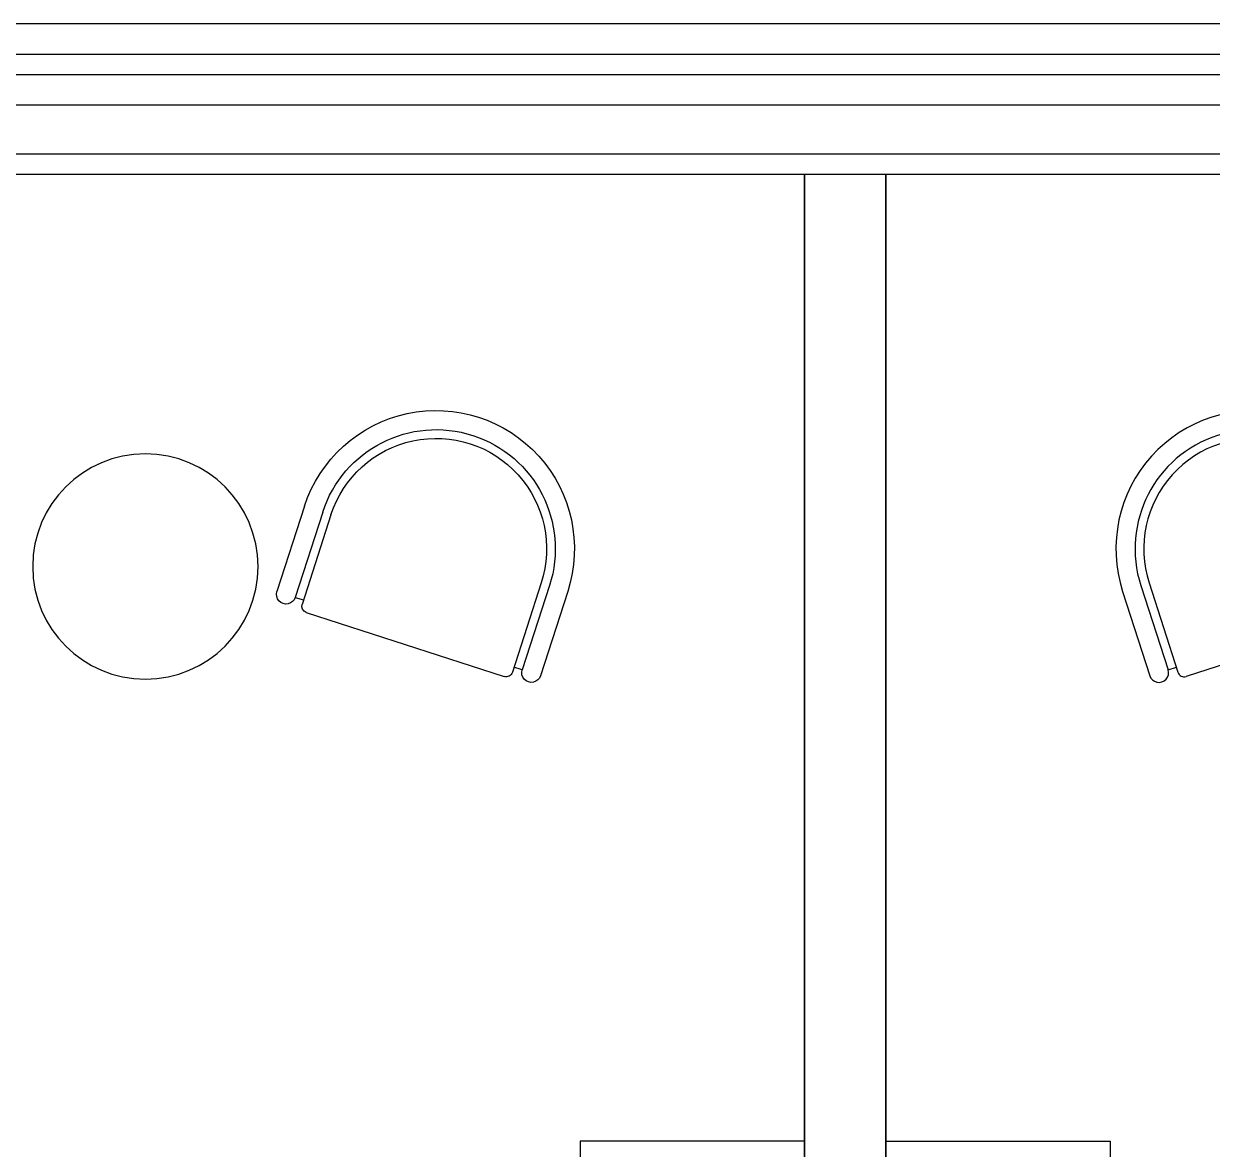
# Model space of a CAD drawing. Header units: centimetres. Extents: x 8510 to 16419, y -974 to 2536.
# Drawn here: x 13189.2 to 13480.6, y 1600.1 to 1876.1 of the extents above; entities that cross this region are included whole.
import ezdxf

# ---------------------------------------------------------------- set-up
doc = ezdxf.new("R2010")
doc.units = ezdxf.units.CM
doc.linetypes.add('ACAD_ISO02W100', pattern=[15, 12, -3])
for name, color, linetype in [('5', 5, 'Continuous'), ('P5', 5, 'Continuous'), ('窗线', 2, 'Continuous'), ('轴线', 1, 'Continuous')]:
    doc.layers.add(name, color=color, linetype=linetype)

# ---------------------------------------------------------------- blocks, each defined once
blk = doc.blocks.new('13')
at = {"layer": '5'}
for p, q in [((-327332.6, -96330.1, 589.9), (-328532.6, -96330.1, 589.9)), ((-328532.6, -96330.1, 589.9), (-328532.6, -96880.1, 589.9)), ((-327332.6, -96880.1, 589.9), (-327332.6, -96330.1, 589.9)), ((-328338.3, -96668.2, 589.9), (-328338.3, -96366.7, 589.9)), ((-328489.6, -96520.9, 589.9), (-328176, -96520.9, 589.9)), ((-328532.6, -96880.1, 589.9), (-327332.6, -96880.1, 589.9)), ((-328184, -96952.9, 589.9), (-328184, -96880.1, 589.9)), ((-327720.3, -96880.1, 589.9), (-327720.3, -96952.9, 589.9)), ((-327770.3, -97002.9, 589.9), (-328134, -97002.9, 589.9))]:
    blk.add_line(p, q, dxfattribs=at)
at = {"layer": '5', "linetype": 'ACAD_ISO02W100', "ltscale": 5}
for p, q in [((-327770.3, -96707.9, 589.9), (-328134, -96707.9, 589.9)), ((-328184, -96757.9, 589.9), (-328184, -96880.1, 589.9)), ((-327720.3, -96880.1, 589.9), (-327720.3, -96757.9, 589.9))]:
    blk.add_line(p, q, dxfattribs=at)
at = {"layer": '5'}
for radius in [131.8, 66.8]:
    blk.add_circle((-328338.2, -96519.1, 589.9), radius, dxfattribs=at)
at = {"layer": '5', "linetype": 'ACAD_ISO02W100', "ltscale": 5}
for centre, start, end in [((-328134, -96757.9, 589.9), 90, 180), ((-327770.3, -96757.9, 589.9), 0, 90)]:
    blk.add_arc(centre, 50, start, end, dxfattribs=at)
at = {"layer": '5'}
for centre, start, end in [((-328134, -96952.9, 589.9), 180, 270), ((-327770.3, -96952.9, 589.9), 270, 0)]:
    blk.add_arc(centre, 50, start, end, dxfattribs=at)
blk = doc.blocks.new('15')
at = {"layer": '5'}
for p, q in [((-326733.9, -97218.7), (-326801.4, -97427.8)), ((-326689.2, -97233.1), (-326756.7, -97442.2)), ((-326669, -97239.7), (-326739.9, -97459.2)), ((-326153.4, -97406.3), (-326224.3, -97625.8)), ((-326133.2, -97412.8), (-326200, -97619.9)), ((-326756.9, -97442.2), (-326736.7, -97448.5)), ((-326088.5, -97427.3), (-326155.3, -97634.3)), ((-326729.6, -97479.3), (-326244.4, -97636.1)), ((-326200, -97619.9), (-326220.3, -97613.3))]:
    blk.add_line(p, q, dxfattribs=at)
at = {"layer": '5', "extrusion": (0, 0, -1)}
for centre, major_axis, start_param, end_param in [((-326411.2, -97323), (-154.4, 301.9), -0.78537, 2.356223), ((-326411.2, -97323), (-133.3, 260), -0.784328, 2.357264), ((-326411.2, -97323), (-123.9, 240.9), -0.783289, 2.358304), ((-326779.1, -97435), (-16.6, 16.6), 2.668774, 5.810367), ((-326724.7, -97464.1), (-11.3, 11.3), 4.239571, 5.810367), ((-326177.7, -97627.1), (-16.6, 16.6), 2.668774, 5.810367), ((-326239.5, -97620.9), (-11.3, 11.3), 2.668774, 4.239571)]:
    blk.add_ellipse(centre, major_axis=major_axis, ratio=1, start_param=start_param, end_param=end_param, dxfattribs=at)
blk = doc.blocks.new('42')
at = {"layer": '5'}
blk.add_circle((-88083.1, -75991.9), 276.3, dxfattribs=at)
at = {"layer": '5', "linetype": 'Continuous', "xscale": -1}
for name, p, rotation in [('13', (9862.8, 253949.7, -589.9), 270), ('15', (239041, -173358.3), 180)]:
    blk.add_blockref(name, p, dxfattribs=dict(at, rotation=rotation))
blk = doc.blocks.new('43')
at = {"layer": 'P5'}
blk.add_blockref('42', (0, 0), dxfattribs=at)

msp = doc.modelspace()

# ---------------------------------------------------------------- linework, layer by layer
at = {"layer": '窗线', "color": 7}
for p, q in [((13760.58, 1876.13), (13030.58, 1876.13)), ((13760.58, 1868.63), (13030.58, 1868.63)), ((13760.58, 1863.63), (13030.58, 1863.63)), ((13760.58, 1856.13), (13030.58, 1856.13)), ((13665.58, 1844.13), (13030.58, 1844.13)), ((13660.58, 1839.13), (13030.58, 1839.13))]:
    msp.add_line(p, q, dxfattribs=at)
at = {"layer": '轴线', "color": 7}
for p, q in [((13400.58, 1839.13), (13380.58, 1839.13)), ((13380.58, 1839.13), (13380.58, 1319.63)), ((13380.58, 924.63), (13380.58, 1839.13)), ((13400.58, 1839.13), (13400.58, 1319.63)), ((13400.58, 924.63), (13400.58, 1839.13))]:
    msp.add_line(p, q, dxfattribs=at)

# ---------------------------------------------------------------- block references
at = {"layer": 'P5', "color": 7, "yscale": 0.1, "zscale": 0.1, "rotation": 180}
for p, xscale in [((22027.3, -5856.16), -0.1), ((4753.85, -5856.16), 0.1)]:
    msp.add_blockref('43', p, dxfattribs=dict(at, xscale=xscale))

doc.saveas('drawing.dxf')
